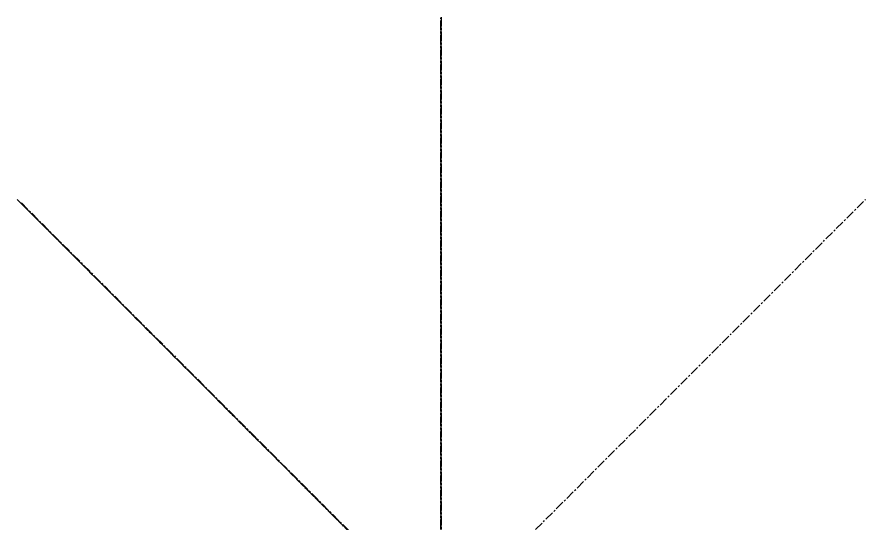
# Model space of a CAD drawing. Header units: millimetres. Extents: x -725 to 938, y -656 to 1016.
# Drawn here: x -481 to 701, y 314 to 1016 of the extents above; entities that cross this region are included whole.
import ezdxf

# ---------------------------------------------------------------- set-up
doc = ezdxf.new("R2010")
doc.units = ezdxf.units.MM
doc.linetypes.add('CENTERX2', pattern=[20.32, 12.7, -2.54, 2.54, -2.54])

msp = doc.modelspace()

# ---------------------------------------------------------------- linework, layer by layer
at = {"color": 7, "linetype": 'CENTERX2'}
for p, q in [((106, -647.7), (106, 1014.8)), ((106.7, 1015.7), (106.7, -646.9)), ((106.7, -655.8), (106.7, 1006.8)), ((-481.1, -412.3), (694.5, 763.3)), ((-481.1, 763.3), (694.5, -412.3)), ((-475.1, 758.4), (700.5, -417.2)), ((700.6, -418.3), (-475, 757.3))]:
    msp.add_line(p, q, dxfattribs=at)

doc.saveas('drawing.dxf')
